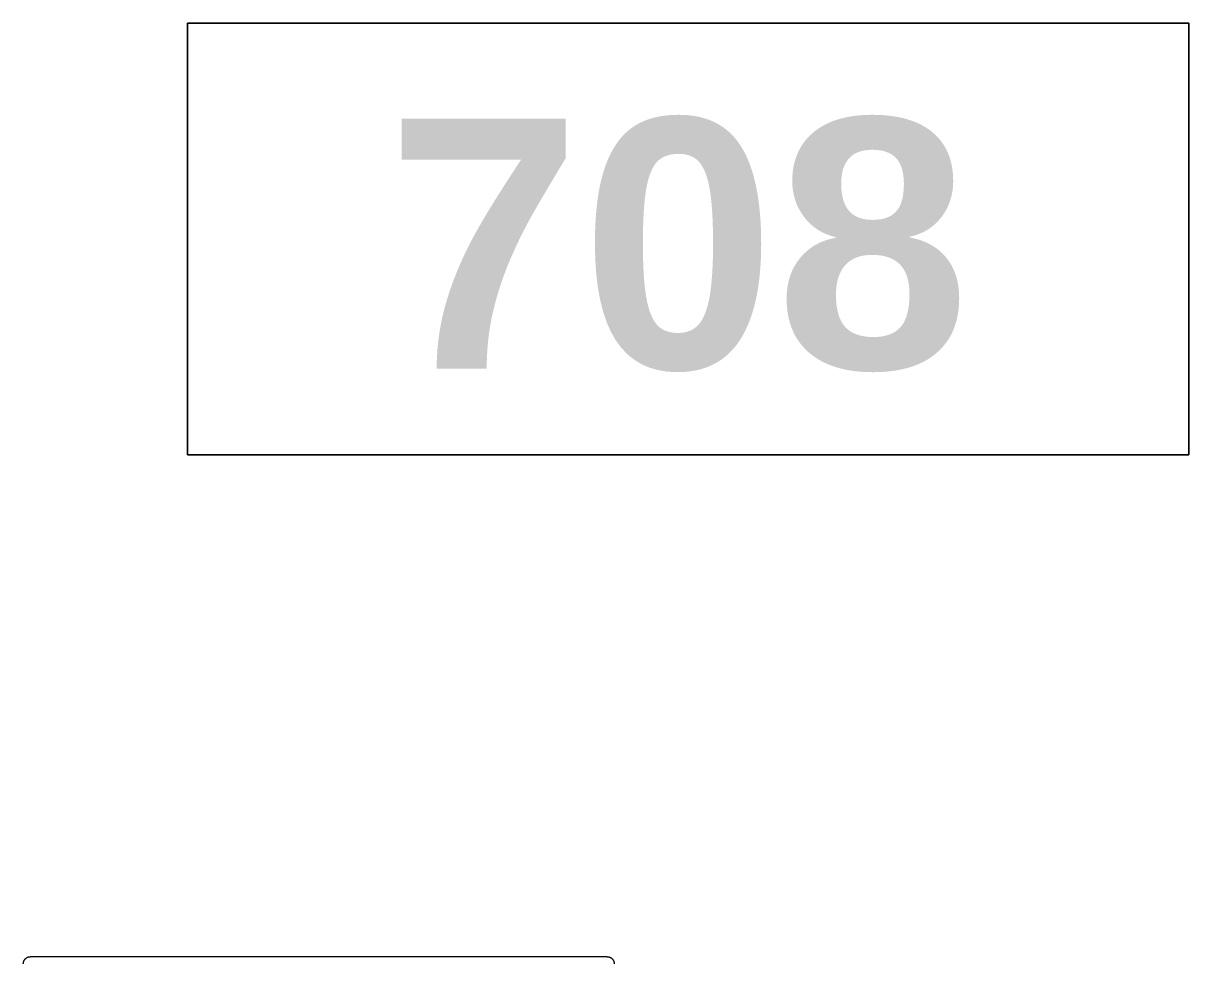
# Model space of a CAD drawing. Header units: inches. Extents: x 1076 to 2563, y 349 to 2134.
# Drawn here: x 2432.57 to 2474.48, y 982.6 to 1016.44 of the extents above; entities that cross this region are included whole.
import ezdxf

# ---------------------------------------------------------------- set-up
doc = ezdxf.new("R2010")
doc.units = ezdxf.units.IN
doc.header["$MEASUREMENT"] = 0
doc.layers.add('A-AREA-IDEN', color=2, linetype='Continuous', lineweight=9)
doc.layers.add('I-FURN', color=30, linetype='Continuous', lineweight=9)
doc.styles.add('Swis721 Lt BT_B', font='', dxfattribs={"height": 9})
doc.styles.get('Swis721 Lt BT_B').set_extended_font_data('Swis721 Lt BT', bold=True)

# ---------------------------------------------------------------- blocks, each defined once
blk = doc.blocks.new('HighTower_SelectRecliner - HighTower_SelectRecliner-V55-Level XX  POWER _ SIGNAL')
at = {"layer": 'I-FURN'}
blk.add_line((10.375, 15.905), (-10.375, 15.905), dxfattribs=at)
at = {"layer": 'I-FURN', "flags": 128}
for points in [[(-10.625, 15.655), (-10.625, 15.665), (-10.624, 15.675), (-10.623, 15.685), (-10.622, 15.694), (-10.62, 15.704), (-10.618, 15.714), (-10.615, 15.724), (-10.612, 15.733), (-10.609, 15.743), (-10.605, 15.752), (-10.601, 15.761), (-10.597, 15.77), (-10.592, 15.779), (-10.587, 15.787), (-10.581, 15.796), (-10.576, 15.804), (-10.569, 15.812), (-10.563, 15.819), (-10.556, 15.827), (-10.549, 15.834), (-10.542, 15.841), (-10.534, 15.847), (-10.526, 15.854), (-10.518, 15.859), (-10.51, 15.865), (-10.502, 15.87), (-10.493, 15.875), (-10.484, 15.88), (-10.475, 15.884), (-10.466, 15.888), (-10.456, 15.891), (-10.447, 15.894), (-10.437, 15.897), (-10.427, 15.899), (-10.417, 15.901), (-10.408, 15.902), (-10.398, 15.904), (-10.388, 15.904), (-10.378, 15.905), (-10.375, 15.905)], [(10.375, 15.905), (10.385, 15.904), (10.395, 15.904), (10.405, 15.903), (10.415, 15.901), (10.425, 15.9), (10.434, 15.897), (10.444, 15.895), (10.454, 15.892), (10.463, 15.889), (10.472, 15.885), (10.481, 15.881), (10.49, 15.876), (10.499, 15.872), (10.508, 15.866), (10.516, 15.861), (10.524, 15.855), (10.532, 15.849), (10.54, 15.843), (10.547, 15.836), (10.554, 15.829), (10.561, 15.821), (10.568, 15.814), (10.574, 15.806), (10.58, 15.798), (10.585, 15.79), (10.591, 15.781), (10.595, 15.772), (10.6, 15.764), (10.604, 15.754), (10.608, 15.745), (10.611, 15.736), (10.615, 15.726), (10.617, 15.717), (10.619, 15.707), (10.621, 15.697), (10.623, 15.687), (10.624, 15.677), (10.625, 15.667), (10.625, 15.657), (10.625, 15.655)]]:
    blk.add_lwpolyline(points, dxfattribs=at)
blk = doc.blocks.new('Room Tag - Room Name and Number-3379422-Level XX  POWER _ SIGNAL')
at = {"layer": 'A-AREA-IDEN'}
for p, q in [((-0.18806, -0.16357), (-0.18806, -0.00182)), ((-0.18806, -0.00182), (0.18694, -0.00182)), ((0.18694, -0.00182), (-0.18806, -0.00182)), ((-0.18806, -0.00182), (-0.18806, -0.16357)), ((0.18694, -0.00182), (0.18694, -0.16357)), ((0.18694, -0.16357), (0.18694, -0.00182)), ((0.18694, -0.16357), (-0.18806, -0.16357)), ((-0.18806, -0.16357), (0.18694, -0.16357))]:
    blk.add_line(p, q, dxfattribs=at)

msp = doc.modelspace()

# ---------------------------------------------------------------- block references
at = {"layer": 'A-AREA-IDEN', "xscale": 95.99999999999994, "yscale": 95.99999999999994, "zscale": 95.99999999999994}
msp.add_blockref('Room Tag - Room Name and Number-3379422-Level XX  POWER _ SIGNAL', (2456.539, 1016.62), dxfattribs=at)
at = {"layer": 'I-FURN'}
msp.add_blockref('HighTower_SelectRecliner - HighTower_SelectRecliner-V55-Level XX  POWER _ SIGNAL', (2443.2, 966.948), dxfattribs=at)

# ---------------------------------------------------------------- texts
at = {"layer": 'A-AREA-IDEN', "insert": (2445.643, 1013.017), "char_height": 9, "width": 25.452, "attachment_point": 1, "style": 'Swis721 Lt BT_B'}
msp.add_mtext('708', dxfattribs=at)

doc.saveas('drawing.dxf')
